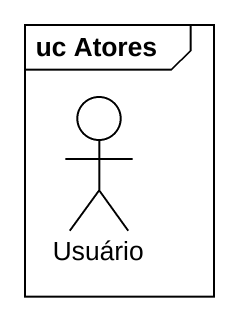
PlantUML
@startuml
mainframe uc Atores
actor Usuário
@enduml
